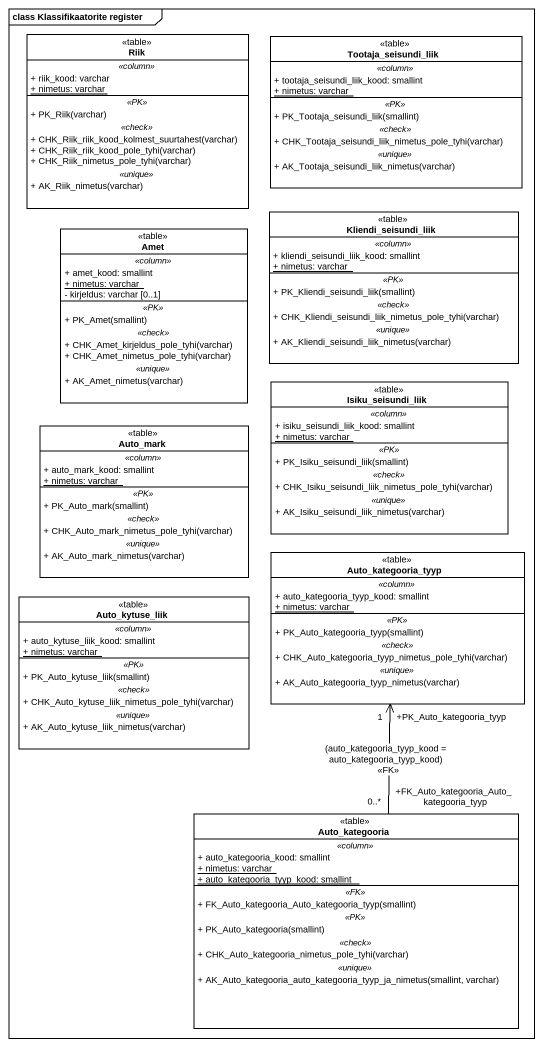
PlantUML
@startuml
mainframe class Klassifikaatorite register
hide circle
hide empty members
skinparam classAttributeIconSize 0
class Riik <<table>> #FFFFFF {
  .. <<column>> ..
  + riik_kood: varchar
  {static} + nimetus: varchar
  .. <<PK>> ..
  + PK_Riik(varchar)
  .. <<check>> ..
  + CHK_Riik_riik_kood_kolmest_suurtahest(varchar)
  + CHK_Riik_riik_kood_pole_tyhi(varchar)
  + CHK_Riik_nimetus_pole_tyhi(varchar)
  .. <<unique>> ..
  + AK_Riik_nimetus(varchar)
}
class Tootaja_seisundi_liik <<table>> #FFFFFF {
  .. <<column>> ..
  + tootaja_seisundi_liik_kood: smallint
  {static} + nimetus: varchar
  .. <<PK>> ..
  + PK_Tootaja_seisundi_liik(smallint)
  .. <<check>> ..
  + CHK_Tootaja_seisundi_liik_nimetus_pole_tyhi(varchar)
  .. <<unique>> ..
  + AK_Tootaja_seisundi_liik_nimetus(varchar)
}
class Amet <<table>> #FFFFFF {
  .. <<column>> ..
  + amet_kood: smallint
  {static} + nimetus: varchar
  - kirjeldus: varchar [0..1]
  .. <<PK>> ..
  + PK_Amet(smallint)
  .. <<check>> ..
  + CHK_Amet_kirjeldus_pole_tyhi(varchar)
  + CHK_Amet_nimetus_pole_tyhi(varchar)
  .. <<unique>> ..
  + AK_Amet_nimetus(varchar)
}
class Kliendi_seisundi_liik <<table>> #FFFFFF {
  .. <<column>> ..
  + kliendi_seisundi_liik_kood: smallint
  {static} + nimetus: varchar
  .. <<PK>> ..
  + PK_Kliendi_seisundi_liik(smallint)
  .. <<check>> ..
  + CHK_Kliendi_seisundi_liik_nimetus_pole_tyhi(varchar)
  .. <<unique>> ..
  + AK_Kliendi_seisundi_liik_nimetus(varchar)
}
class Isiku_seisundi_liik <<table>> #FFFFFF {
  .. <<column>> ..
  + isiku_seisundi_liik_kood: smallint
  {static} + nimetus: varchar
  .. <<PK>> ..
  + PK_Isiku_seisundi_liik(smallint)
  .. <<check>> ..
  + CHK_Isiku_seisundi_liik_nimetus_pole_tyhi(varchar)
  .. <<unique>> ..
  + AK_Isiku_seisundi_liik_nimetus(varchar)
}
class Auto_mark <<table>> #FFFFFF {
  .. <<column>> ..
  + auto_mark_kood: smallint
  {static} + nimetus: varchar
  .. <<PK>> ..
  + PK_Auto_mark(smallint)
  .. <<check>> ..
  + CHK_Auto_mark_nimetus_pole_tyhi(varchar)
  .. <<unique>> ..
  + AK_Auto_mark_nimetus(varchar)
}
class Auto_kategooria_tyyp <<table>> #FFFFFF {
  .. <<column>> ..
  + auto_kategooria_tyyp_kood: smallint
  {static} + nimetus: varchar
  .. <<PK>> ..
  + PK_Auto_kategooria_tyyp(smallint)
  .. <<check>> ..
  + CHK_Auto_kategooria_tyyp_nimetus_pole_tyhi(varchar)
  .. <<unique>> ..
  + AK_Auto_kategooria_tyyp_nimetus(varchar)
}
class Auto_kytuse_liik <<table>> #FFFFFF {
  .. <<column>> ..
  + auto_kytuse_liik_kood: smallint
  {static} + nimetus: varchar
  .. <<PK>> ..
  + PK_Auto_kytuse_liik(smallint)
  .. <<check>> ..
  + CHK_Auto_kytuse_liik_nimetus_pole_tyhi(varchar)
  .. <<unique>> ..
  + AK_Auto_kytuse_liik_nimetus(varchar)
}
class Auto_kategooria <<table>> #FFFFFF {
  .. <<column>> ..
  + auto_kategooria_kood: smallint
  {static} + nimetus: varchar
  {static} + auto_kategooria_tyyp_kood: smallint
  .. <<FK>> ..
  + FK_Auto_kategooria_Auto_kategooria_tyyp(smallint)
  .. <<PK>> ..
  + PK_Auto_kategooria(smallint)
  .. <<check>> ..
  + CHK_Auto_kategooria_nimetus_pole_tyhi(varchar)
  .. <<unique>> ..
  + AK_Auto_kategooria_auto_kategooria_tyyp_ja_nimetus(smallint, varchar)
}
Auto_kategooria "+FK_Auto_kategooria_Auto_kategooria_tyyp\n0..*" -up-> "+PK_Auto_kategooria_tyyp\n1" Auto_kategooria_tyyp : (auto_kategooria_tyyp_kood = auto_kategooria_tyyp_kood)\n<<FK>>
@enduml
